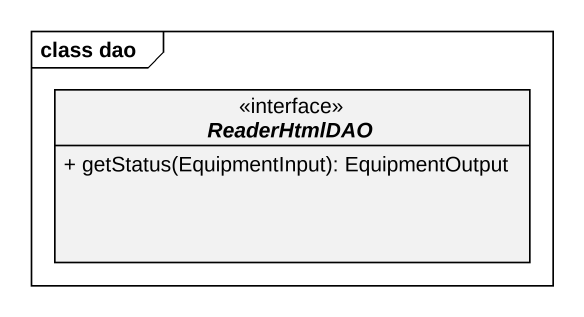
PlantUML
@startuml
mainframe class dao
hide circle
hide empty members
skinparam classAttributeIconSize 0
interface ReaderHtmlDAO <<interface>> {
  + getStatus(EquipmentInput): EquipmentOutput
}
@enduml
